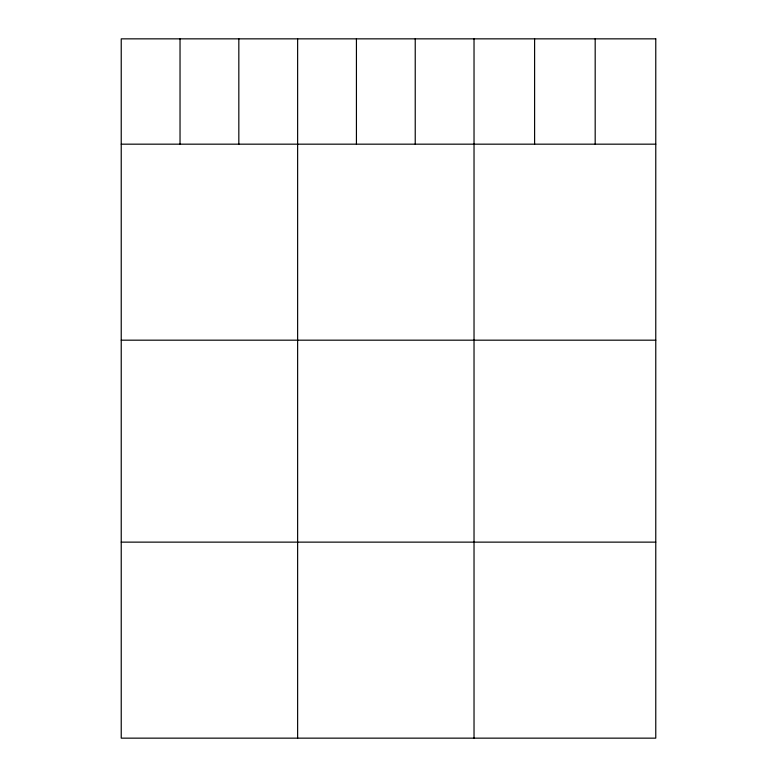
<?xml version="1.0" encoding="UTF-8"?>
<svg xmlns="http://www.w3.org/2000/svg" width="777" height="777" viewBox="0 0 777 777"><rect width="100%" height="100%" fill="white"/><g stroke="black" fill="none" stroke-linecap="round" stroke-linejoin="round"><path stroke-width="1.17" d="M121.231 144.172L655.769 144.172M121.231 340.18L655.769 340.18M121.231 542.132L655.769 542.132M595.182 38.85L595.182 144.172M534.605 38.85L534.605 144.172M474.028 38.85L474.028 738.15M415.229 38.85L415.229 144.172M356.429 38.85L356.429 144.172M297.63 38.85L297.63 738.15M238.83 38.85L238.83 144.172M180.031 38.85L180.031 144.172M655.769 38.85L121.231 38.85L121.231 738.15L655.769 738.15L655.769 38.85"/></g></svg>
